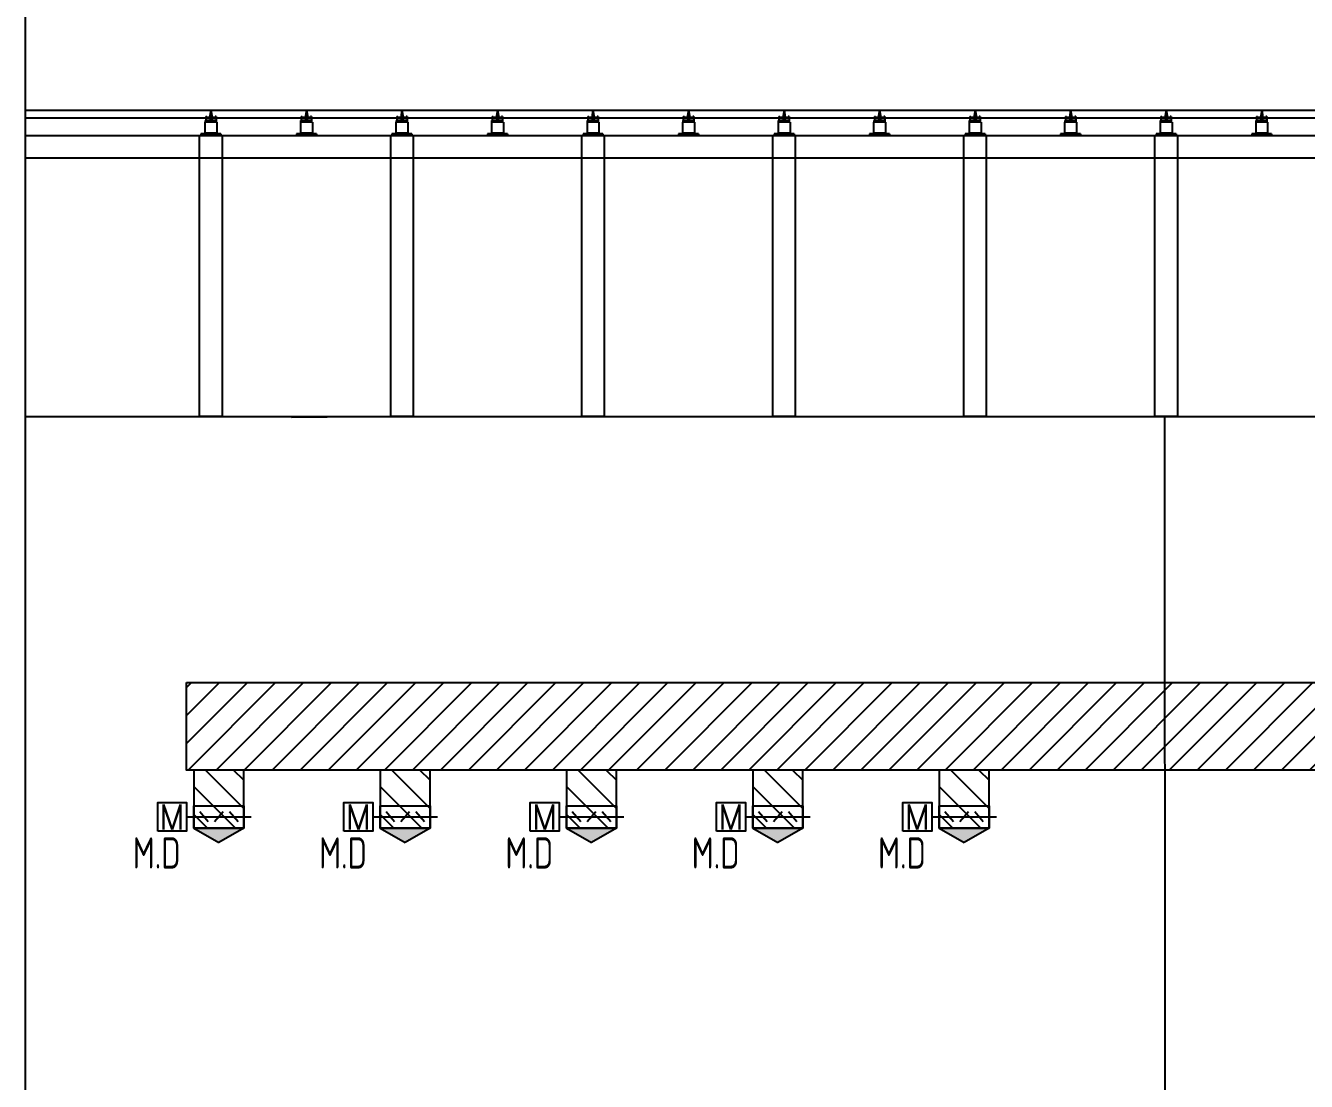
# Model space of a CAD drawing. Header units: millimetres. Extents: x -4 to 727, y 2288 to 2890.
# Drawn here: x 137.3 to 229.6, y 2558.6 to 2634.7 of the extents above; entities that cross this region are included whole.
import ezdxf
from ezdxf.enums import TextEntityAlignment as Align

# ---------------------------------------------------------------- set-up
doc = ezdxf.new("R2010")
doc.units = ezdxf.units.MM
for name, color, linetype in [('A-DETL-01', 1, 'Continuous'), ('M-CEQPM-MAU', 22, 'Continuous'), ('M-CMDUCT-LINE', 15, 'Continuous'), ('M-HVAC-CMDUCT', 150, 'Continuous'), ('M-HVAC-DAPR', 2, 'Continuous'), ('U-EX-TXT', 4, 'Continuous')]:
    doc.layers.add(name, color=color, linetype=linetype)
doc.styles.add('AA-TXT', font='isocp.shx', dxfattribs={"bigfont": 'chineset.shx'})
doc.styles.add('STDTEXT', font='simplex.shx', dxfattribs={"bigfont": 'china.shx'})

msp = doc.modelspace()

# ---------------------------------------------------------------- hatches: boundary and pattern name
at = {"layer": 'M-CMDUCT-LINE'}
h = msp.add_hatch(dxfattribs=at)
h.set_pattern_fill('ANSI31', color=256, scale=0.45, style=0)
h.set_pattern_definition([(45, (-3256.2213, 1206.4732), (-1.0102788, 1.0102788), [])])
h.paths.add_polyline_path([(148.862, 2587.312), (590.917, 2587.312), (590.917, 2581.012), (148.862, 2581.012)])
at = {"layer": 'M-HVAC-CMDUCT'}
h = msp.add_hatch(dxfattribs=at)
h.set_pattern_fill('ANSI31', color=256, scale=0.45, angle=90, style=0)
h.set_pattern_definition([(135, (308.2007, 3336.3333), (-1.0102788, -1.0102788), [])])
h.paths.add_polyline_path([(149.394, 2581.012), (149.394, 2576.822), (152.994, 2576.822), (152.994, 2581.012)])
h = msp.add_hatch(dxfattribs=at)
h.set_pattern_fill('ANSI31', color=256, scale=0.45, angle=90, style=0)
h.set_pattern_definition([(135, (321.63, 3336.3333), (-1.0102788, -1.0102788), [])])
h.paths.add_polyline_path([(162.823, 2581.012), (162.823, 2576.822), (166.423, 2576.822), (166.423, 2581.012)])
h = msp.add_hatch(dxfattribs=at)
h.set_pattern_fill('ANSI31', color=256, scale=0.45, angle=90, style=0)
h.set_pattern_definition([(135, (335.0593, 3336.3333), (-1.0102788, -1.0102788), [])])
h.paths.add_polyline_path([(176.252, 2581.012), (176.252, 2576.822), (179.852, 2576.822), (179.852, 2581.012)])
h = msp.add_hatch(dxfattribs=at)
h.set_pattern_fill('ANSI31', color=256, scale=0.45, angle=90, style=0)
h.set_pattern_definition([(135, (348.4886, 3336.3333), (-1.0102788, -1.0102788), [])])
h.paths.add_polyline_path([(189.681, 2581.012), (189.681, 2576.822), (193.281, 2576.822), (193.281, 2581.012)])
h = msp.add_hatch(dxfattribs=at)
h.set_pattern_fill('ANSI31', color=256, scale=0.45, angle=90, style=0)
h.set_pattern_definition([(135, (361.9179, 3336.3333), (-1.0102788, -1.0102788), [])])
h.paths.add_polyline_path([(203.111, 2581.012), (203.111, 2576.822), (206.711, 2576.822), (206.711, 2581.012)])
for points in [[(149.394, 2576.822), (152.994, 2576.822), (151.194, 2575.783)], [(162.823, 2576.822), (166.423, 2576.822), (164.623, 2575.783)], [(176.252, 2576.822), (179.852, 2576.822), (178.052, 2575.783)], [(189.681, 2576.822), (193.281, 2576.822), (191.481, 2575.783)], [(203.111, 2576.822), (206.711, 2576.822), (204.911, 2575.783)]]:
    msp.add_hatch(color=256, dxfattribs=at).paths.add_polyline_path(points)

# ---------------------------------------------------------------- linework, layer by layer
at = {"ltscale": 1000}
msp.add_line((137.266, 2606.492), (577.451, 2606.492), dxfattribs=at)
at = {"layer": 'A-DETL-01', "linetype": 'Continuous'}
msp.add_lwpolyline([(577.451, 2858.821), (577.451, 2415.304), (137.266, 2415.304), (137.266, 2858.821)], close=True, dxfattribs=at)
at = {"layer": 'M-CEQPM-MAU', "ltscale": 0.1}
for p, q in [((137.266, 2628.568), (577.451, 2628.647)), ((150.62, 2628.632), (150.528, 2628.058)), ((150.62, 2628.632), (150.712, 2628.058)), ((157.505, 2628.632), (157.413, 2628.058)), ((157.505, 2628.632), (157.597, 2628.058)), ((164.39, 2628.632), (164.298, 2628.058)), ((164.39, 2628.632), (164.482, 2628.058)), ((171.275, 2628.632), (171.183, 2628.058)), ((171.275, 2628.632), (171.367, 2628.058)), ((178.16, 2628.632), (178.068, 2628.058)), ((178.16, 2628.632), (178.252, 2628.058)), ((185.045, 2628.632), (184.953, 2628.058)), ((185.045, 2628.632), (185.137, 2628.058)), ((191.93, 2628.632), (191.838, 2628.058)), ((191.93, 2628.632), (192.022, 2628.058)), ((198.815, 2628.632), (198.723, 2628.058)), ((198.815, 2628.632), (198.907, 2628.058)), ((205.7, 2628.632), (205.608, 2628.058)), ((205.7, 2628.632), (205.792, 2628.058)), ((212.585, 2628.632), (212.493, 2628.058)), ((212.585, 2628.632), (212.677, 2628.058)), ((219.47, 2628.632), (219.378, 2628.058)), ((219.47, 2628.632), (219.562, 2628.058)), ((226.355, 2628.632), (226.263, 2628.058)), ((226.355, 2628.632), (226.447, 2628.058)), ((577.451, 2628.074), (137.266, 2627.996)), ((150.188, 2627.701), (150.188, 2626.94)), ((151.052, 2627.701), (150.188, 2627.701)), ((151.016, 2627.823), (150.223, 2627.823)), ((150.223, 2627.701), (150.223, 2627.823)), ((150.245, 2628.118), (150.319, 2628.118)), ((150.245, 2628.118), (150.245, 2627.823)), ((150.319, 2628.118), (150.319, 2628.058)), ((150.573, 2628.058), (150.319, 2628.058)), ((150.576, 2628.118), (150.562, 2627.823)), ((150.663, 2628.118), (150.576, 2628.118)), ((150.663, 2628.118), (150.678, 2627.823)), ((150.921, 2628.058), (150.666, 2628.058)), ((150.921, 2628.118), (150.921, 2628.058)), ((150.994, 2628.118), (150.921, 2628.118)), ((150.994, 2628.118), (150.994, 2627.823)), ((151.016, 2627.701), (151.016, 2627.823)), ((151.052, 2627.701), (151.052, 2626.94)), ((157.073, 2627.701), (157.073, 2626.94)), ((157.937, 2627.701), (157.073, 2627.701)), ((157.901, 2627.823), (157.108, 2627.823)), ((157.108, 2627.701), (157.108, 2627.823)), ((157.13, 2628.118), (157.204, 2628.118)), ((157.13, 2628.118), (157.13, 2627.823)), ((157.204, 2628.118), (157.204, 2628.058)), ((157.458, 2628.058), (157.204, 2628.058)), ((157.461, 2628.118), (157.447, 2627.823)), ((157.548, 2628.118), (157.461, 2628.118)), ((157.548, 2628.118), (157.563, 2627.823)), ((157.806, 2628.058), (157.551, 2628.058)), ((157.806, 2628.118), (157.806, 2628.058)), ((157.879, 2628.118), (157.806, 2628.118)), ((157.879, 2628.118), (157.879, 2627.823)), ((157.901, 2627.701), (157.901, 2627.823)), ((157.937, 2627.701), (157.937, 2626.94)), ((163.958, 2627.701), (163.958, 2626.94)), ((164.822, 2627.701), (163.958, 2627.701)), ((164.786, 2627.823), (163.993, 2627.823)), ((163.993, 2627.701), (163.993, 2627.823)), ((164.015, 2628.118), (164.089, 2628.118)), ((164.015, 2628.118), (164.015, 2627.823)), ((164.089, 2628.118), (164.089, 2628.058)), ((164.343, 2628.058), (164.089, 2628.058)), ((164.346, 2628.118), (164.332, 2627.823)), ((164.433, 2628.118), (164.346, 2628.118)), ((164.433, 2628.118), (164.448, 2627.823)), ((164.691, 2628.058), (164.436, 2628.058)), ((164.691, 2628.118), (164.691, 2628.058)), ((164.764, 2628.118), (164.691, 2628.118)), ((164.764, 2628.118), (164.764, 2627.823)), ((164.786, 2627.701), (164.786, 2627.823)), ((164.822, 2627.701), (164.822, 2626.94)), ((170.843, 2627.701), (170.843, 2626.94)), ((171.707, 2627.701), (170.843, 2627.701)), ((171.671, 2627.823), (170.878, 2627.823)), ((170.878, 2627.701), (170.878, 2627.823)), ((170.9, 2628.118), (170.974, 2628.118)), ((170.9, 2628.118), (170.9, 2627.823)), ((170.974, 2628.118), (170.974, 2628.058)), ((171.228, 2628.058), (170.974, 2628.058)), ((171.231, 2628.118), (171.217, 2627.823)), ((171.318, 2628.118), (171.231, 2628.118)), ((171.318, 2628.118), (171.333, 2627.823)), ((171.576, 2628.058), (171.321, 2628.058)), ((171.576, 2628.118), (171.576, 2628.058)), ((171.649, 2628.118), (171.576, 2628.118)), ((171.649, 2628.118), (171.649, 2627.823)), ((171.671, 2627.701), (171.671, 2627.823)), ((171.707, 2627.701), (171.707, 2626.94)), ((177.728, 2627.701), (177.728, 2626.94)), ((178.592, 2627.701), (177.728, 2627.701)), ((178.556, 2627.823), (177.763, 2627.823)), ((177.763, 2627.701), (177.763, 2627.823)), ((177.785, 2628.118), (177.859, 2628.118)), ((177.785, 2628.118), (177.785, 2627.823)), ((177.859, 2628.118), (177.859, 2628.058)), ((178.113, 2628.058), (177.859, 2628.058)), ((178.116, 2628.118), (178.102, 2627.823)), ((178.203, 2628.118), (178.116, 2628.118)), ((178.203, 2628.118), (178.218, 2627.823)), ((178.461, 2628.058), (178.206, 2628.058)), ((178.461, 2628.118), (178.461, 2628.058)), ((178.534, 2628.118), (178.461, 2628.118)), ((178.534, 2628.118), (178.534, 2627.823)), ((178.556, 2627.701), (178.556, 2627.823)), ((178.592, 2627.701), (178.592, 2626.94)), ((184.613, 2627.701), (184.613, 2626.94)), ((185.477, 2627.701), (184.613, 2627.701)), ((185.441, 2627.823), (184.648, 2627.823)), ((184.648, 2627.701), (184.648, 2627.823)), ((184.67, 2628.118), (184.744, 2628.118)), ((184.67, 2628.118), (184.67, 2627.823)), ((184.744, 2628.118), (184.744, 2628.058)), ((184.998, 2628.058), (184.744, 2628.058)), ((185.001, 2628.118), (184.987, 2627.823)), ((185.088, 2628.118), (185.001, 2628.118)), ((185.088, 2628.118), (185.103, 2627.823)), ((185.346, 2628.058), (185.091, 2628.058)), ((185.346, 2628.118), (185.346, 2628.058)), ((185.419, 2628.118), (185.346, 2628.118)), ((185.419, 2628.118), (185.419, 2627.823)), ((185.441, 2627.701), (185.441, 2627.823)), ((185.477, 2627.701), (185.477, 2626.94)), ((191.498, 2627.701), (191.498, 2626.94)), ((192.362, 2627.701), (191.498, 2627.701)), ((192.326, 2627.823), (191.533, 2627.823)), ((191.533, 2627.701), (191.533, 2627.823)), ((191.555, 2628.118), (191.629, 2628.118)), ((191.555, 2628.118), (191.555, 2627.823)), ((191.629, 2628.118), (191.629, 2628.058)), ((191.883, 2628.058), (191.629, 2628.058)), ((191.886, 2628.118), (191.872, 2627.823)), ((191.973, 2628.118), (191.886, 2628.118)), ((191.973, 2628.118), (191.988, 2627.823)), ((192.231, 2628.058), (191.976, 2628.058)), ((192.231, 2628.118), (192.231, 2628.058)), ((192.304, 2628.118), (192.231, 2628.118)), ((192.304, 2628.118), (192.304, 2627.823)), ((192.326, 2627.701), (192.326, 2627.823)), ((192.362, 2627.701), (192.362, 2626.94)), ((198.383, 2627.701), (198.383, 2626.94)), ((199.247, 2627.701), (198.383, 2627.701)), ((199.211, 2627.823), (198.418, 2627.823)), ((198.418, 2627.701), (198.418, 2627.823)), ((198.44, 2628.118), (198.514, 2628.118)), ((198.44, 2628.118), (198.44, 2627.823)), ((198.514, 2628.118), (198.514, 2628.058)), ((198.768, 2628.058), (198.514, 2628.058)), ((198.771, 2628.118), (198.757, 2627.823)), ((198.858, 2628.118), (198.771, 2628.118)), ((198.858, 2628.118), (198.873, 2627.823)), ((199.116, 2628.058), (198.861, 2628.058)), ((199.116, 2628.118), (199.116, 2628.058)), ((199.189, 2628.118), (199.116, 2628.118)), ((199.189, 2628.118), (199.189, 2627.823)), ((199.211, 2627.701), (199.211, 2627.823)), ((199.247, 2627.701), (199.247, 2626.94)), ((205.268, 2627.701), (205.268, 2626.94)), ((206.132, 2627.701), (205.268, 2627.701)), ((206.096, 2627.823), (205.303, 2627.823)), ((205.303, 2627.701), (205.303, 2627.823)), ((205.325, 2628.118), (205.399, 2628.118)), ((205.325, 2628.118), (205.325, 2627.823)), ((205.399, 2628.118), (205.399, 2628.058)), ((205.653, 2628.058), (205.399, 2628.058)), ((205.656, 2628.118), (205.642, 2627.823)), ((205.743, 2628.118), (205.656, 2628.118)), ((205.743, 2628.118), (205.758, 2627.823)), ((206.001, 2628.058), (205.746, 2628.058)), ((206.001, 2628.118), (206.001, 2628.058)), ((206.074, 2628.118), (206.001, 2628.118)), ((206.074, 2628.118), (206.074, 2627.823)), ((206.096, 2627.701), (206.096, 2627.823)), ((206.132, 2627.701), (206.132, 2626.94)), ((212.153, 2627.701), (212.153, 2626.94)), ((213.017, 2627.701), (212.153, 2627.701)), ((212.981, 2627.823), (212.188, 2627.823)), ((212.188, 2627.701), (212.188, 2627.823)), ((212.21, 2628.118), (212.284, 2628.118)), ((212.21, 2628.118), (212.21, 2627.823)), ((212.284, 2628.118), (212.284, 2628.058)), ((212.538, 2628.058), (212.284, 2628.058)), ((212.541, 2628.118), (212.527, 2627.823)), ((212.628, 2628.118), (212.541, 2628.118)), ((212.628, 2628.118), (212.643, 2627.823)), ((212.886, 2628.058), (212.631, 2628.058)), ((212.886, 2628.118), (212.886, 2628.058)), ((212.959, 2628.118), (212.886, 2628.118)), ((212.959, 2628.118), (212.959, 2627.823)), ((212.981, 2627.701), (212.981, 2627.823)), ((213.017, 2627.701), (213.017, 2626.94)), ((219.038, 2627.701), (219.038, 2626.94)), ((219.902, 2627.701), (219.038, 2627.701)), ((219.866, 2627.823), (219.073, 2627.823)), ((219.073, 2627.701), (219.073, 2627.823)), ((219.095, 2628.118), (219.169, 2628.118)), ((219.095, 2628.118), (219.095, 2627.823)), ((219.169, 2628.118), (219.169, 2628.058)), ((219.423, 2628.058), (219.169, 2628.058)), ((219.426, 2628.118), (219.412, 2627.823)), ((219.513, 2628.118), (219.426, 2628.118)), ((219.513, 2628.118), (219.528, 2627.823)), ((219.771, 2628.058), (219.516, 2628.058)), ((219.771, 2628.118), (219.771, 2628.058)), ((219.844, 2628.118), (219.771, 2628.118)), ((219.844, 2628.118), (219.844, 2627.823)), ((219.866, 2627.701), (219.866, 2627.823)), ((219.902, 2627.701), (219.902, 2626.94)), ((225.923, 2627.701), (225.923, 2626.94)), ((226.787, 2627.701), (225.923, 2627.701)), ((226.751, 2627.823), (225.958, 2627.823)), ((225.958, 2627.701), (225.958, 2627.823)), ((225.98, 2628.118), (226.054, 2628.118)), ((225.98, 2628.118), (225.98, 2627.823)), ((226.054, 2628.118), (226.054, 2628.058)), ((226.308, 2628.058), (226.054, 2628.058)), ((226.311, 2628.118), (226.297, 2627.823)), ((226.398, 2628.118), (226.311, 2628.118)), ((226.398, 2628.118), (226.413, 2627.823)), ((226.656, 2628.058), (226.401, 2628.058)), ((226.656, 2628.118), (226.656, 2628.058)), ((226.729, 2628.118), (226.656, 2628.118)), ((226.729, 2628.118), (226.729, 2627.823)), ((226.751, 2627.701), (226.751, 2627.823)), ((226.787, 2627.701), (226.787, 2626.94)), ((151.34, 2626.866), (149.9, 2626.866)), ((149.9, 2626.866), (149.9, 2626.749)), ((151.34, 2626.749), (149.9, 2626.749)), ((150.188, 2626.94), (151.052, 2626.94)), ((150.235, 2626.94), (150.235, 2626.87)), ((151.005, 2626.94), (151.005, 2626.866)), ((151.34, 2626.866), (151.34, 2626.749)), ((158.225, 2626.866), (156.785, 2626.866)), ((156.785, 2626.866), (156.785, 2626.749)), ((158.225, 2626.749), (156.785, 2626.749)), ((157.073, 2626.94), (157.937, 2626.94)), ((157.12, 2626.94), (157.12, 2626.87)), ((157.89, 2626.94), (157.89, 2626.866)), ((158.225, 2626.866), (158.225, 2626.749)), ((165.11, 2626.866), (163.67, 2626.866)), ((163.67, 2626.866), (163.67, 2626.749)), ((165.11, 2626.749), (163.67, 2626.749)), ((163.958, 2626.94), (164.822, 2626.94)), ((164.005, 2626.94), (164.005, 2626.87)), ((164.775, 2626.94), (164.775, 2626.866)), ((165.11, 2626.866), (165.11, 2626.749)), ((171.995, 2626.866), (170.555, 2626.866)), ((170.555, 2626.866), (170.555, 2626.749)), ((171.995, 2626.749), (170.555, 2626.749)), ((170.843, 2626.94), (171.707, 2626.94)), ((170.89, 2626.94), (170.89, 2626.87)), ((171.66, 2626.94), (171.66, 2626.866)), ((171.995, 2626.866), (171.995, 2626.749)), ((178.88, 2626.866), (177.44, 2626.866)), ((177.44, 2626.866), (177.44, 2626.749)), ((178.88, 2626.749), (177.44, 2626.749)), ((177.728, 2626.94), (178.592, 2626.94)), ((177.775, 2626.94), (177.775, 2626.87)), ((178.545, 2626.94), (178.545, 2626.866)), ((178.88, 2626.866), (178.88, 2626.749)), ((185.765, 2626.866), (184.325, 2626.866)), ((184.325, 2626.866), (184.325, 2626.749)), ((185.765, 2626.749), (184.325, 2626.749)), ((184.613, 2626.94), (185.477, 2626.94)), ((184.66, 2626.94), (184.66, 2626.87)), ((185.43, 2626.94), (185.43, 2626.866)), ((185.765, 2626.866), (185.765, 2626.749)), ((192.65, 2626.866), (191.21, 2626.866)), ((191.21, 2626.866), (191.21, 2626.749)), ((192.65, 2626.749), (191.21, 2626.749)), ((191.498, 2626.94), (192.362, 2626.94)), ((191.545, 2626.94), (191.545, 2626.87)), ((192.315, 2626.94), (192.315, 2626.866)), ((192.65, 2626.866), (192.65, 2626.749)), ((199.535, 2626.866), (198.095, 2626.866)), ((198.095, 2626.866), (198.095, 2626.749)), ((199.535, 2626.749), (198.095, 2626.749)), ((198.383, 2626.94), (199.247, 2626.94)), ((198.43, 2626.94), (198.43, 2626.87)), ((199.2, 2626.94), (199.2, 2626.866)), ((199.535, 2626.866), (199.535, 2626.749)), ((206.42, 2626.866), (204.98, 2626.866)), ((204.98, 2626.866), (204.98, 2626.749)), ((206.42, 2626.749), (204.98, 2626.749)), ((205.268, 2626.94), (206.132, 2626.94)), ((205.315, 2626.94), (205.315, 2626.87)), ((206.085, 2626.94), (206.085, 2626.866)), ((206.42, 2626.866), (206.42, 2626.749)), ((213.305, 2626.866), (211.865, 2626.866)), ((211.865, 2626.866), (211.865, 2626.749)), ((213.305, 2626.749), (211.865, 2626.749)), ((212.153, 2626.94), (213.017, 2626.94)), ((212.2, 2626.94), (212.2, 2626.87)), ((212.97, 2626.94), (212.97, 2626.866)), ((213.305, 2626.866), (213.305, 2626.749)), ((220.19, 2626.866), (218.75, 2626.866)), ((218.75, 2626.866), (218.75, 2626.749)), ((220.19, 2626.749), (218.75, 2626.749)), ((219.038, 2626.94), (219.902, 2626.94)), ((219.085, 2626.94), (219.085, 2626.87)), ((219.855, 2626.94), (219.855, 2626.866)), ((220.19, 2626.866), (220.19, 2626.749)), ((227.075, 2626.866), (225.635, 2626.866)), ((225.635, 2626.866), (225.635, 2626.749)), ((227.075, 2626.749), (225.635, 2626.749)), ((225.923, 2626.94), (226.787, 2626.94)), ((225.97, 2626.94), (225.97, 2626.87)), ((226.74, 2626.94), (226.74, 2626.866)), ((227.075, 2626.866), (227.075, 2626.749))]:
    msp.add_line(p, q, dxfattribs=at)
at = {"layer": 'M-CEQPM-MAU'}
for p, q in [((156.44, 2606.445), (161.606, 2606.492)), ((219.347, 2606.492), (219.478, 2415.304))]:
    msp.add_line(p, q, dxfattribs=at)
at = {"layer": 'M-CEQPM-MAU', "ltscale": 0.1}
msp.add_lwpolyline([(577.451, 2625.129), (137.266, 2625.129), (137.266, 2626.749), (577.451, 2626.749)], dxfattribs=at)
for points in [[(149.81, 2606.492), (149.81, 2626.749), (151.43, 2626.749), (151.43, 2606.492)], [(163.58, 2606.492), (163.58, 2626.749), (165.2, 2626.749), (165.2, 2606.492)], [(177.35, 2606.492), (177.35, 2626.749), (178.97, 2626.749), (178.97, 2606.492)], [(191.12, 2606.492), (191.12, 2626.749), (192.74, 2626.749), (192.74, 2606.492)], [(204.89, 2606.492), (204.89, 2626.749), (206.51, 2626.749), (206.51, 2606.492)], [(218.66, 2606.492), (218.66, 2626.749), (220.28, 2626.749), (220.28, 2606.492)]]:
    msp.add_lwpolyline(points, close=True, dxfattribs=at)
at = {"layer": 'M-HVAC-CMDUCT'}
for p, q in [((149.394, 2576.822), (151.194, 2575.783)), ((149.394, 2576.822), (152.994, 2576.822)), ((152.994, 2576.822), (151.194, 2575.783)), ((162.823, 2576.822), (164.623, 2575.783)), ((162.823, 2576.822), (166.423, 2576.822)), ((166.423, 2576.822), (164.623, 2575.783)), ((176.252, 2576.822), (178.052, 2575.783)), ((176.252, 2576.822), (179.852, 2576.822)), ((179.852, 2576.822), (178.052, 2575.783)), ((189.681, 2576.822), (191.481, 2575.783)), ((189.681, 2576.822), (193.281, 2576.822)), ((193.281, 2576.822), (191.481, 2575.783)), ((203.111, 2576.822), (204.911, 2575.783)), ((203.111, 2576.822), (206.711, 2576.822)), ((206.711, 2576.822), (204.911, 2575.783))]:
    msp.add_line(p, q, dxfattribs=at)
for points in [[(148.862, 2587.312), (590.917, 2587.312), (590.917, 2581.012), (148.862, 2581.012)], [(149.394, 2581.012), (149.394, 2576.822), (152.994, 2576.822), (152.994, 2581.012)], [(162.823, 2581.012), (162.823, 2576.822), (166.423, 2576.822), (166.423, 2581.012)], [(176.252, 2581.012), (176.252, 2576.822), (179.852, 2576.822), (179.852, 2581.012)], [(189.681, 2581.012), (189.681, 2576.822), (193.281, 2576.822), (193.281, 2581.012)], [(203.111, 2581.012), (203.111, 2576.822), (206.711, 2576.822), (206.711, 2581.012)]]:
    msp.add_lwpolyline(points, close=True, dxfattribs=at)
at = {"layer": 'M-HVAC-DAPR', "color": 2}
for p, q in [((148.854, 2577.632), (153.534, 2577.632)), ((150.416, 2577.272), (149.811, 2577.992)), ((151.496, 2577.992), (150.891, 2577.272)), ((152.576, 2577.272), (151.971, 2577.992)), ((162.283, 2577.632), (166.963, 2577.632)), ((163.845, 2577.272), (163.241, 2577.992)), ((164.925, 2577.992), (164.321, 2577.272)), ((166.005, 2577.272), (165.401, 2577.992)), ((175.712, 2577.632), (180.392, 2577.632)), ((177.274, 2577.272), (176.67, 2577.992)), ((178.354, 2577.992), (177.75, 2577.272)), ((179.434, 2577.272), (178.83, 2577.992)), ((189.141, 2577.632), (193.821, 2577.632)), ((190.703, 2577.272), (190.099, 2577.992)), ((191.783, 2577.992), (191.179, 2577.272)), ((192.863, 2577.272), (192.259, 2577.992)), ((202.571, 2577.632), (207.251, 2577.632)), ((204.133, 2577.272), (203.529, 2577.992)), ((205.213, 2577.992), (204.609, 2577.272)), ((206.293, 2577.272), (205.689, 2577.992))]:
    msp.add_line(p, q, dxfattribs=at)
for points in [[(146.784, 2576.597), (146.784, 2578.667), (148.854, 2578.667), (148.854, 2576.597)], [(149.394, 2576.822), (149.394, 2578.442), (152.994, 2578.442), (152.994, 2576.822)], [(160.213, 2576.597), (160.213, 2578.667), (162.283, 2578.667), (162.283, 2576.597)], [(162.823, 2576.822), (162.823, 2578.442), (166.423, 2578.442), (166.423, 2576.822)], [(173.642, 2576.597), (173.642, 2578.667), (175.712, 2578.667), (175.712, 2576.597)], [(176.252, 2576.822), (176.252, 2578.442), (179.852, 2578.442), (179.852, 2576.822)], [(187.071, 2576.597), (187.071, 2578.667), (189.141, 2578.667), (189.141, 2576.597)], [(189.681, 2576.822), (189.681, 2578.442), (193.281, 2578.442), (193.281, 2576.822)], [(200.501, 2576.597), (200.501, 2578.667), (202.571, 2578.667), (202.571, 2576.597)], [(203.111, 2576.822), (203.111, 2578.442), (206.711, 2578.442), (206.711, 2576.822)]]:
    msp.add_lwpolyline(points, close=True, dxfattribs=at)
at = {"layer": 'M-HVAC-DAPR', "color": 2, "const_width": 0.09}
for points in [[(150.114, 2577.677, 1), (150.114, 2577.587, 1)], [(151.194, 2577.677, 1), (151.194, 2577.587, 1)], [(152.274, 2577.677, 1), (152.274, 2577.587, 1)], [(163.543, 2577.677, 1), (163.543, 2577.587, 1)], [(164.623, 2577.677, 1), (164.623, 2577.587, 1)], [(165.703, 2577.677, 1), (165.703, 2577.587, 1)], [(176.972, 2577.677, 1), (176.972, 2577.587, 1)], [(178.052, 2577.677, 1), (178.052, 2577.587, 1)], [(179.132, 2577.677, 1), (179.132, 2577.587, 1)], [(190.401, 2577.677, 1), (190.401, 2577.587, 1)], [(191.481, 2577.677, 1), (191.481, 2577.587, 1)], [(192.561, 2577.677, 1), (192.561, 2577.587, 1)], [(203.831, 2577.677, 1), (203.831, 2577.587, 1)], [(204.911, 2577.677, 1), (204.911, 2577.587, 1)], [(205.991, 2577.677, 1), (205.991, 2577.587, 1)]]:
    msp.add_lwpolyline(points, format="xyb", close=True, dxfattribs=at)

# ---------------------------------------------------------------- texts
at = {"layer": 'M-HVAC-DAPR', "color": 2, "style": 'STDTEXT'}
for p in [(147.819, 2577.632), (161.248, 2577.632), (174.677, 2577.632), (188.106, 2577.632), (201.536, 2577.632)]:
    msp.add_text('M', height=1.8, dxfattribs=at).set_placement(p, align=Align.MIDDLE)
at = {"layer": 'U-EX-TXT', "color": 2, "style": 'AA-TXT', "width": 0.8}
for p in [(146.713, 2575.036), (160.142, 2575.036), (173.571, 2575.036), (187.001, 2575.036), (200.43, 2575.036)]:
    msp.add_text('M.D', height=2.25, dxfattribs=at).set_placement(p, align=Align.MIDDLE_CENTER)

doc.saveas('drawing.dxf')
